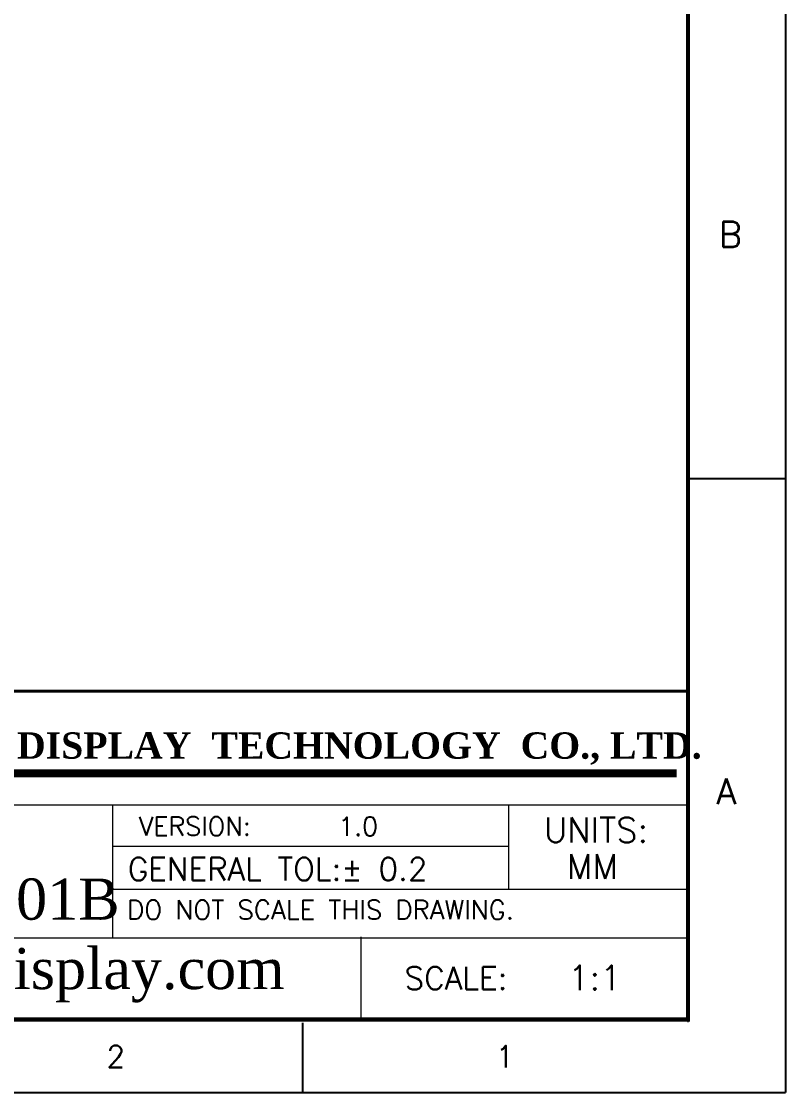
# Model space of a CAD drawing. Header units: millimetres. Extents: x 455 to 3181, y 44 to 381.
# Drawn here: x 3109.2 to 3181.4, y 122.7 to 223.9 of the extents above; entities that cross this region are included whole.
import ezdxf

# ---------------------------------------------------------------- set-up
doc = ezdxf.new("R2010")
doc.units = ezdxf.units.MM
doc.layers.add('SPEC', color=2, linetype='Continuous')
doc.styles.add('ROMANS', font='romans.shx', dxfattribs={"width": 0.8})
doc.styles.add('样式 3', font='swissek.ttf')

msp = doc.modelspace()

# ---------------------------------------------------------------- linework, layer by layer
for p, q in [((3146.326, 160.602), (3120.465, 160.602)), ((3172.187, 160.602), (3146.326, 160.602)), ((3172.187, 160.602), (3146.692, 160.602)), ((3172.187, 160.602), (3151.791, 160.602)), ((3096.248, 152.836), (3171.105, 152.836))]:
    msp.add_line(p, q)
at = {"color": 7, "lineweight": 0}
msp.add_line((3144.726, 160.602), (3172.187, 160.602), dxfattribs=at)
msp.add_line((3144.726, 160.602), (3172.187, 160.602), dxfattribs=at)
msp.add_line((3144.726, 160.602), (3172.187, 160.602), dxfattribs=at)
at = {"const_width": 0.777}
msp.add_lwpolyline([(3096.248, 152.836), (3171.105, 152.836)], dxfattribs=at)
at = {"layer": 'SPEC', "color": 0}
for p, q in [((3181.41, 340.781), (3181.41, 122.674)), ((3181.41, 180.653), (3172.187, 180.653)), ((3135.796, 122.674), (3135.796, 129.27)), ((2872.952, 122.674), (3181.41, 122.674))]:
    msp.add_line(p, q, dxfattribs=at)
for points, const_width in [([(3172.187, 333.885), (2880.719, 333.885), (2880.719, 129.57), (3172.187, 129.57), (3172.187, 333.885)], 0.405), ([(3034.848, 160.602), (3172.187, 160.602)], 0.26), ([(3172.187, 149.842), (3034.848, 149.842)], 0.126), ([(3117.812, 149.842), (3117.812, 137.274)], 0.126), ([(3155.249, 149.842), (3155.249, 141.888)], 0.126), ([(3155.249, 145.928), (3117.812, 145.928)], 0.126), ([(3172.104, 141.888), (3117.812, 141.888)], 0.126), ([(3172.187, 137.274), (3074.971, 137.274)], 0.126), ([(3141.289, 137.404), (3141.289, 129.45)], 0.126), ([(3172.187, 137.524), (3172.187, 129.57)], 0.126), ([(3172.187, 137.274), (3172.187, 129.321)], 0.126), ([(3172.187, 137.274), (3172.187, 129.321)], 0.126), ([(3172.187, 137.274), (3172.187, 129.321)], 0.126)]:
    msp.add_lwpolyline(points, dxfattribs=dict(at, const_width=const_width))

# ---------------------------------------------------------------- texts
at = {"style": 'ROMANS'}
msp.add_text('VERSION:', height=1.7636, dxfattribs=at).set_placement((3120.292, 146.953))
at = {"insert": (3096.142, 156.709), "char_height": 2.487276, "width": 81.06382, "attachment_point": 1}
msp.add_mtext('{\\fTimes New Roman|b1|i0|c0|p18;SINDA\\fTimes New Roman|b1|i0|c134|p18; \\fTimes New Roman|b1|i0|c0|p18;DISPLAY\\fTimes New Roman|b1|i0|c134|p18;  \\fTimes New Roman|b1|i0|c0|p18;TECHNOLOGY\\fTimes New Roman|b1|i0|c134|p18;  \\fTimes New Roman|b1|i0|c0|p18;CO.,\\fTimes New Roman|b1|i0|c134|p18; \\fTimes New Roman|b1|i0|c0|p18;LTD.}', dxfattribs=at)
at = {"color": 7, "char_height": 3.88774, "attachment_point": 1, "style": '样式 3'}
for s, insert, width in [('{\\fTimes New Roman|b0|i0|c186|p18;SDS\\fTimes New Roman|b0|i0|c0|p18;M-0803-01B}', (3077.042, 142.898), 35.72503), ('{\\fTimes New Roman|b0|i0|c186|p18;www.sindadisplay.com}', (3078.933, 136.34), 61.15181)]:
    msp.add_mtext(s, dxfattribs=dict(at, insert=insert, width=width))
at = {"style": 'ROMANS'}
msp.add_attdef('1.0', (3139.119, 146.94), '1.0', height=1.7637, dxfattribs=at)
at = {"layer": 'SPEC', "color": 0, "style": 'ROMANS'}
for s, height, p in [('B', 2.427, (3175.093, 202.532)), ('A', 2.427, (3174.862, 149.915)), ('UNITS:', 2.3451, (3158.571, 146.307)), ('GENERAL TOL:%%P 0.2', 2.15994, (3119.242, 142.711)), ('MM', 2.3451, (3160.755, 142.854)), ('DO NOT SCALE THIS DRAWING.', 1.80375, (3119.176, 139.044)), ('1:1', 2.3451, (3160.866, 132.356)), ('SCALE:', 2.1599, (3145.407, 132.407)), ('2', 2.061, (3117.223, 125.048)), ('1', 2.061, (3154.014, 125.048))]:
    msp.add_text(s, height=height, dxfattribs=at).set_placement(p)

doc.saveas('drawing.dxf')
